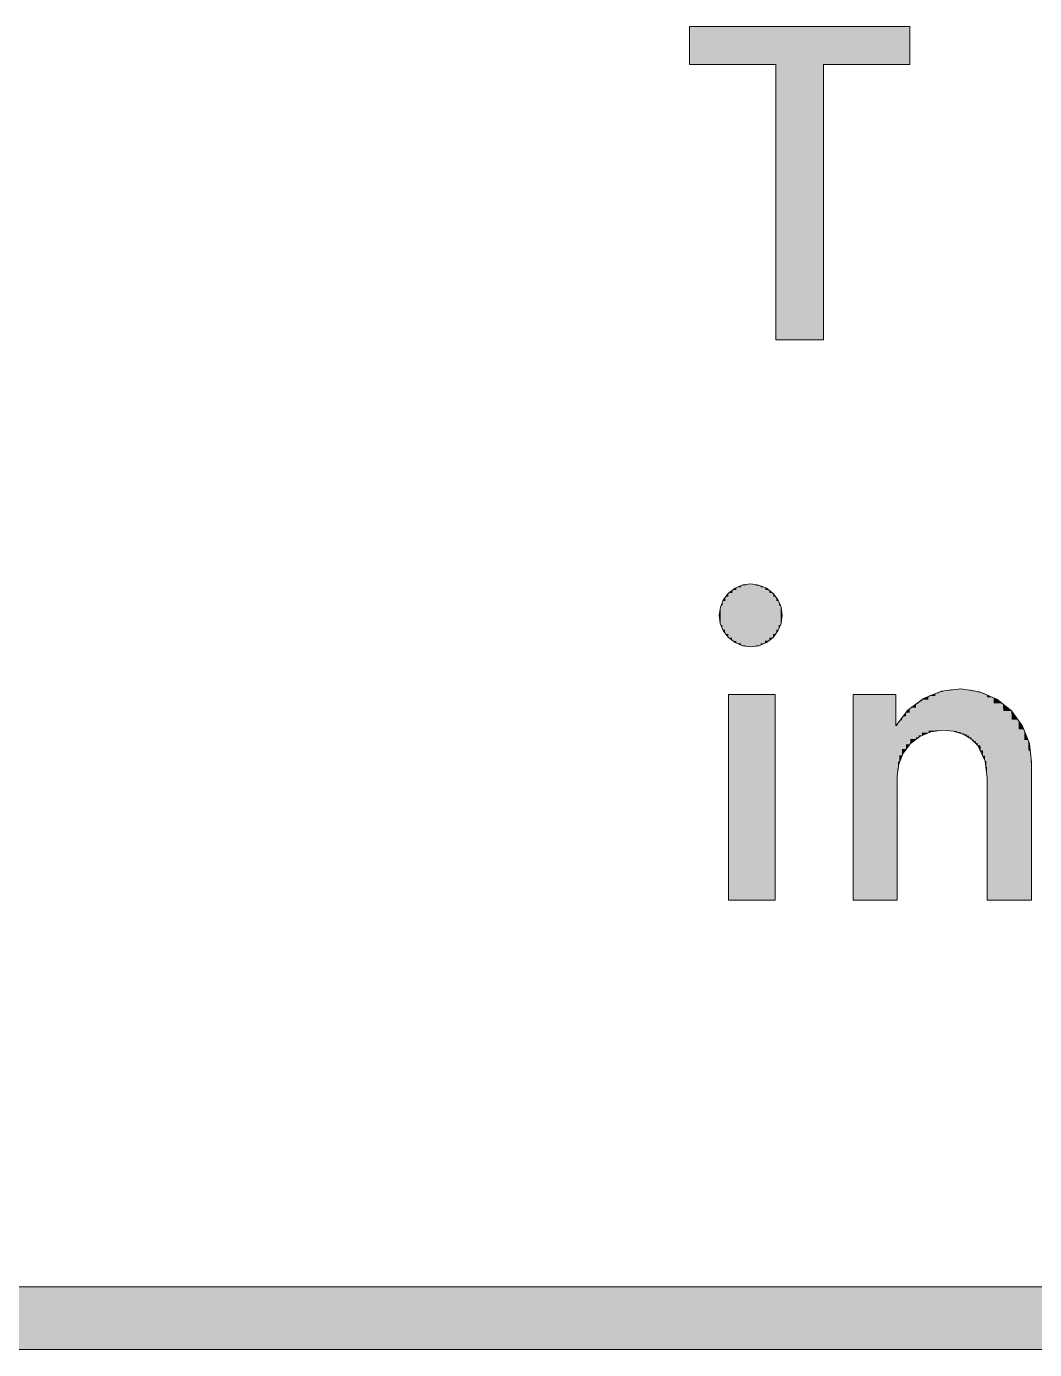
# Model space of a CAD drawing. Extents: x -1 to 1342, y -35 to 723.
# Drawn here: x 1209.14 to 1215.58, y 266.8 to 275.25 of the extents above; entities that cross this region are included whole.
import ezdxf

# ---------------------------------------------------------------- set-up
doc = ezdxf.new("R2010")
doc.units = 0
doc.layers.get('0').update_dxf_attribs({"lineweight": 18})
doc.layers.add('P11_Plankopf_Ausführung_AF_4_800 Plankopf', color=7, linetype='Continuous', lineweight=25)

# ---------------------------------------------------------------- blocks, each defined once
blk = doc.blocks.new('Referenz-A0SKLQSHLL', base_point=(1054.4775, 131.3883))
at = {"layer": 'P11_Plankopf_Ausführung_AF_4_800 Plankopf', "color": 0, "linetype": 'Continuous', "lineweight": 13, "ltscale": 16.9}
for p, q in [((1214.7813, 275.2465), (1213.3748, 275.2465)), ((1213.3748, 275.2465), (1213.3748, 275.0036)), ((1214.7813, 275.0036), (1214.7813, 275.2465)), ((1213.3748, 275.0036), (1213.9246, 275.0036)), ((1213.9246, 275.0036), (1213.9246, 273.2465)), ((1214.2288, 273.2465), (1214.2288, 275.0036)), ((1214.2288, 275.0036), (1214.7813, 275.0036)), ((1213.9246, 273.2465), (1214.2288, 273.2465)), ((1213.6653, 271.6611), (1213.6235, 271.6295)), ((1213.7138, 271.6809), (1213.6653, 271.6611)), ((1213.7657, 271.6873), (1213.7138, 271.6809)), ((1213.8174, 271.6806), (1213.7657, 271.6873)), ((1213.8655, 271.6607), (1213.8174, 271.6806)), ((1213.9068, 271.629), (1213.8655, 271.6607)), ((1213.5913, 271.5882), (1213.571, 271.5399)), ((1213.6235, 271.6295), (1213.5913, 271.5882)), ((1213.9386, 271.5878), (1213.9068, 271.629)), ((1213.9585, 271.5397), (1213.9386, 271.5878)), ((1213.571, 271.5399), (1213.5638, 271.4881)), ((1213.5638, 271.4881), (1213.5706, 271.4357)), ((1213.9654, 271.4881), (1213.9585, 271.5397)), ((1213.9589, 271.436), (1213.9654, 271.4881)), ((1213.5706, 271.4357), (1213.5908, 271.387)), ((1213.9075, 271.3455), (1213.9391, 271.3874)), ((1213.9391, 271.3874), (1213.9589, 271.436)), ((1213.5908, 271.387), (1213.6229, 271.3451)), ((1213.6229, 271.3451), (1213.6647, 271.3129)), ((1213.6647, 271.3129), (1213.7134, 271.2927)), ((1213.8177, 271.2929), (1213.866, 271.3133)), ((1213.866, 271.3133), (1213.9075, 271.3455)), ((1213.7134, 271.2927), (1213.7657, 271.2857)), ((1213.7657, 271.2857), (1213.8177, 271.2929)), ((1213.9218, 270.9815), (1213.6227, 270.9815)), ((1213.6227, 270.9815), (1213.6227, 269.6696)), ((1213.9218, 269.6696), (1213.9218, 270.9815)), ((1214.6909, 270.9815), (1214.4198, 270.9815)), ((1214.4198, 270.9815), (1214.4198, 269.6696)), ((1214.6909, 270.7822), (1214.6909, 270.9815)), ((1214.9836, 271.0028), (1214.8676, 270.9562)), ((1215.1078, 271.0176), (1214.9836, 271.0028)), ((1215.2263, 270.9996), (1215.1078, 271.0176)), ((1215.3361, 270.9516), (1215.2263, 270.9996)), ((1214.7677, 270.8809), (1214.6909, 270.7822)), ((1214.8676, 270.9562), (1214.7677, 270.8809)), ((1215.4297, 270.8768), (1215.3361, 270.9516)), ((1215.5008, 270.7803), (1215.4297, 270.8768)), ((1214.8451, 270.7144), (1214.7852, 270.6679)), ((1214.9149, 270.7437), (1214.8451, 270.7144)), ((1214.99, 270.7539), (1214.9149, 270.7437)), ((1215.06, 270.748), (1214.99, 270.7539)), ((1215.1271, 270.7272), (1215.06, 270.748)), ((1215.1752, 270.6976), (1215.1271, 270.7272)), ((1215.5445, 270.6687), (1215.5008, 270.7803)), ((1214.7852, 270.6679), (1214.7394, 270.6076)), ((1215.2145, 270.6571), (1215.1752, 270.6976)), ((1215.2614, 270.5569), (1215.2145, 270.6571)), ((1215.5579, 270.5495), (1215.5445, 270.6687)), ((1214.7394, 270.6076), (1214.7108, 270.5375)), ((1215.2741, 270.447), (1215.2614, 270.5569)), ((1215.5579, 269.6696), (1215.5579, 270.5495)), ((1214.7108, 270.5375), (1214.7012, 270.4623)), ((1214.7012, 269.6696), (1214.7012, 270.4623)), ((1215.2741, 270.447), (1215.2741, 269.6696)), ((1213.6227, 269.6696), (1213.9218, 269.6696)), ((1214.4198, 269.6696), (1214.7012, 269.6696)), ((1215.2741, 269.6696), (1215.5579, 269.6696)), ((1252.8266, 267.2), (1054.8266, 267.2)), ((1054.8266, 266.8), (1252.8266, 266.8))]:
    blk.add_line(p, q, dxfattribs=at)
at = {"layer": 'P11_Plankopf_Ausführung_AF_4_800 Plankopf', "color": 0, "linetype": 'Continuous', "lineweight": 0, "ltscale": 0.0169}
for points in [[(1213.3748, 275.0036), (1213.9246, 275.0036), (1213.3748, 275.2465)], [(1213.9246, 275.0036), (1213.9246, 275.2465), (1213.3748, 275.2465)], [(1213.9615, 275.0036), (1213.9246, 275.0036), (1213.9246, 275.2465)], [(1214.2288, 275.0036), (1214.2288, 275.2465), (1213.9246, 275.2465)], [(1214.2288, 275.0036), (1213.9615, 275.0036), (1213.9246, 275.2465)], [(1214.2288, 275.0036), (1214.7813, 275.0036), (1214.2288, 275.2465)], [(1214.7813, 275.0036), (1214.7813, 275.2465), (1214.2288, 275.2465)], [(1214.2288, 273.2465), (1213.9615, 275.0036), (1213.9246, 275.0036)], [(1213.9246, 273.2465), (1214.2288, 273.2465), (1213.9246, 275.0036)], [(1214.2288, 273.2465), (1214.2288, 275.0036), (1213.9615, 275.0036)], [(1213.647, 271.6295), (1213.6235, 271.6295), (1213.647, 271.6493)], [(1213.6476, 271.6493), (1213.647, 271.6493), (1213.6476, 271.6498)], [(1213.6476, 271.3244), (1213.647, 271.3244), (1213.647, 271.6493)], [(1213.6476, 271.3241), (1213.6476, 271.6493), (1213.647, 271.6493)], [(1213.674, 271.6498), (1213.6476, 271.6498), (1213.674, 271.6658)], [(1213.6727, 271.3241), (1213.6476, 271.3241), (1213.6476, 271.6498)], [(1213.674, 271.3078), (1213.674, 271.6498), (1213.6476, 271.6498)], [(1213.6745, 271.6658), (1213.674, 271.6658), (1213.6745, 271.6661)], [(1213.6745, 271.3078), (1213.674, 271.3078), (1213.674, 271.6658)], [(1213.6745, 271.3076), (1213.6745, 271.6658), (1213.674, 271.6658)], [(1213.7033, 271.6661), (1213.6745, 271.6661), (1213.7033, 271.6778)], [(1213.7024, 271.3076), (1213.6745, 271.3076), (1213.6745, 271.6661)], [(1213.7033, 271.2957), (1213.7033, 271.6661), (1213.6745, 271.6661)], [(1213.7037, 271.6778), (1213.7033, 271.6778), (1213.7037, 271.6779)], [(1213.7037, 271.2957), (1213.7033, 271.2957), (1213.7033, 271.6778)], [(1213.7037, 271.2956), (1213.7037, 271.6778), (1213.7033, 271.6778)], [(1213.7341, 271.6779), (1213.7037, 271.6779), (1213.7341, 271.685)], [(1213.7335, 271.2956), (1213.7037, 271.2956), (1213.7037, 271.6779)], [(1213.7341, 271.2882), (1213.7341, 271.6779), (1213.7037, 271.6779)], [(1213.7343, 271.685), (1213.7341, 271.685), (1213.7343, 271.6851)], [(1213.7343, 271.2882), (1213.7341, 271.2882), (1213.7341, 271.685)], [(1213.7343, 271.2882), (1213.7343, 271.685), (1213.7341, 271.685)], [(1213.7657, 271.6851), (1213.7343, 271.6851), (1213.7657, 271.6873)], [(1213.7655, 271.2882), (1213.7343, 271.2882), (1213.7343, 271.6851)], [(1213.7657, 271.2857), (1213.7657, 271.6851), (1213.7343, 271.6851)], [(1213.7969, 271.2884), (1213.7657, 271.2884), (1213.7657, 271.6873)], [(1213.7969, 271.6849), (1213.7659, 271.6849), (1213.7657, 271.6873)], [(1213.7969, 271.2884), (1213.7969, 271.6849), (1213.7659, 271.6849)], [(1213.7972, 271.2884), (1213.7969, 271.2884), (1213.7969, 271.6849)], [(1213.7972, 271.2884), (1213.7972, 271.6849), (1213.7969, 271.6849)], [(1213.7972, 271.6849), (1213.7969, 271.6849), (1213.7969, 271.6849)], [(1213.8274, 271.2959), (1213.7972, 271.2959), (1213.7972, 271.6849)], [(1213.8274, 271.6776), (1213.7977, 271.6776), (1213.7972, 271.6849)], [(1213.8274, 271.2959), (1213.8274, 271.6776), (1213.7977, 271.6776)], [(1213.8278, 271.296), (1213.8274, 271.296), (1213.8274, 271.6776)], [(1213.8278, 271.6775), (1213.8274, 271.6775), (1213.8274, 271.6776)], [(1213.8278, 271.296), (1213.8278, 271.6775), (1213.8274, 271.6775)], [(1213.8563, 271.308), (1213.8278, 271.308), (1213.8278, 271.6775)], [(1213.8563, 271.6657), (1213.8287, 271.6657), (1213.8278, 271.6775)], [(1213.8563, 271.308), (1213.8563, 271.6657), (1213.8287, 271.6657)], [(1213.8568, 271.3082), (1213.8563, 271.3082), (1213.8563, 271.6657)], [(1213.8568, 271.6654), (1213.8563, 271.6654), (1213.8563, 271.6657)], [(1213.8568, 271.3082), (1213.8568, 271.6654), (1213.8563, 271.6654)], [(1213.883, 271.3245), (1213.8568, 271.3245), (1213.8568, 271.6654)], [(1213.883, 271.6494), (1213.8581, 271.6494), (1213.8568, 271.6654)], [(1213.883, 271.3245), (1213.883, 271.6494), (1213.8581, 271.6494)], [(1213.8836, 271.3249), (1213.883, 271.3249), (1213.883, 271.6494)], [(1213.8836, 271.6488), (1213.883, 271.6488), (1213.883, 271.6494)], [(1213.8836, 271.3249), (1213.8836, 271.6488), (1213.883, 271.6488)], [(1213.9068, 271.345), (1213.8836, 271.345), (1213.8836, 271.6488)], [(1213.9068, 271.629), (1213.8851, 271.629), (1213.8836, 271.6488)], [(1213.5857, 271.55), (1213.574, 271.55), (1213.5857, 271.5777)], [(1213.5863, 271.5777), (1213.5857, 271.5777), (1213.5863, 271.579)], [(1213.5863, 271.3963), (1213.5857, 271.3963), (1213.5857, 271.5777)], [(1213.5863, 271.3954), (1213.5863, 271.5777), (1213.5857, 271.5777)], [(1213.6023, 271.579), (1213.5863, 271.579), (1213.6023, 271.6047)], [(1213.6003, 271.3954), (1213.5863, 271.3954), (1213.5863, 271.579)], [(1213.6023, 271.3692), (1213.6023, 271.579), (1213.5863, 271.579)], [(1213.6029, 271.6047), (1213.6023, 271.6047), (1213.6029, 271.6057)], [(1213.6029, 271.3692), (1213.6023, 271.3692), (1213.6023, 271.6047)], [(1213.6029, 271.3685), (1213.6029, 271.6047), (1213.6023, 271.6047)], [(1213.6229, 271.6057), (1213.6029, 271.6057), (1213.6229, 271.6288)], [(1213.6211, 271.3685), (1213.6029, 271.3685), (1213.6029, 271.6057)], [(1213.6229, 271.3451), (1213.6229, 271.6057), (1213.6029, 271.6057)], [(1213.6235, 271.6288), (1213.6229, 271.6288), (1213.6235, 271.6295)], [(1213.6235, 271.3451), (1213.6229, 271.3451), (1213.6229, 271.6288)], [(1213.6235, 271.3445), (1213.6235, 271.6288), (1213.6229, 271.6288)], [(1213.6454, 271.3445), (1213.6235, 271.3445), (1213.6235, 271.6295)], [(1213.647, 271.3244), (1213.647, 271.6295), (1213.6235, 271.6295)], [(1213.9068, 271.345), (1213.9068, 271.629), (1213.8851, 271.629)], [(1213.9075, 271.3455), (1213.9068, 271.3455), (1213.9068, 271.629)], [(1213.9075, 271.6283), (1213.9068, 271.6283), (1213.9068, 271.629)], [(1213.9075, 271.3455), (1213.9075, 271.6283), (1213.9068, 271.6283)], [(1213.9272, 271.3689), (1213.9075, 271.3689), (1213.9075, 271.6283)], [(1213.9272, 271.6053), (1213.9092, 271.6053), (1213.9075, 271.6283)], [(1213.9272, 271.3689), (1213.9272, 271.6053), (1213.9092, 271.6053)], [(1213.9278, 271.3697), (1213.9272, 271.3697), (1213.9272, 271.6053)], [(1213.9278, 271.6043), (1213.9272, 271.6043), (1213.9272, 271.6053)], [(1213.9278, 271.3697), (1213.9278, 271.6043), (1213.9272, 271.6043)], [(1213.9435, 271.3958), (1213.9278, 271.3958), (1213.9278, 271.6043)], [(1213.9435, 271.5786), (1213.9297, 271.5786), (1213.9278, 271.6043)], [(1213.9435, 271.3958), (1213.9435, 271.5786), (1213.9297, 271.5786)], [(1213.9441, 271.3967), (1213.9435, 271.3967), (1213.9435, 271.5786)], [(1213.9441, 271.5773), (1213.9435, 271.5773), (1213.9435, 271.5786)], [(1213.9441, 271.3967), (1213.9441, 271.5773), (1213.9435, 271.5773)], [(1213.9555, 271.4249), (1213.9441, 271.4249), (1213.9441, 271.5773)], [(1213.9555, 271.5497), (1213.9462, 271.5497), (1213.9441, 271.5773)], [(1213.5663, 271.4881), (1213.5638, 271.4881), (1213.5663, 271.5168)], [(1213.5663, 271.4564), (1213.5663, 271.4881), (1213.5638, 271.4881)], [(1213.5665, 271.5168), (1213.5663, 271.5168), (1213.5665, 271.5194)], [(1213.5665, 271.4564), (1213.5663, 271.4564), (1213.5663, 271.5168)], [(1213.5665, 271.4555), (1213.5665, 271.5168), (1213.5663, 271.5168)], [(1213.5736, 271.5194), (1213.5665, 271.5194), (1213.5736, 271.5484)], [(1213.5714, 271.4555), (1213.5665, 271.4555), (1213.5665, 271.5194)], [(1213.5736, 271.4256), (1213.5736, 271.5194), (1213.5665, 271.5194)], [(1213.574, 271.5484), (1213.5736, 271.5484), (1213.574, 271.55)], [(1213.574, 271.4256), (1213.5736, 271.4256), (1213.5736, 271.5484)], [(1213.574, 271.4246), (1213.574, 271.5484), (1213.5736, 271.5484)], [(1213.5836, 271.4246), (1213.574, 271.4246), (1213.574, 271.55)], [(1213.5857, 271.3963), (1213.5857, 271.55), (1213.574, 271.55)], [(1213.9555, 271.4249), (1213.9555, 271.5497), (1213.9462, 271.5497)], [(1213.9559, 271.4259), (1213.9555, 271.4259), (1213.9555, 271.5497)], [(1213.9559, 271.548), (1213.9556, 271.548), (1213.9555, 271.5497)], [(1213.9559, 271.4259), (1213.9559, 271.548), (1213.9556, 271.548)], [(1213.9629, 271.4557), (1213.9559, 271.4557), (1213.9559, 271.548)], [(1213.9629, 271.5193), (1213.9581, 271.5193), (1213.9559, 271.548)], [(1213.9629, 271.4557), (1213.9629, 271.5193), (1213.9581, 271.5193)], [(1213.9631, 271.4566), (1213.9629, 271.4566), (1213.9629, 271.5193)], [(1213.9631, 271.5165), (1213.9629, 271.5165), (1213.9629, 271.5193)], [(1213.9631, 271.4566), (1213.9631, 271.5165), (1213.9629, 271.5165)], [(1213.9654, 271.4881), (1213.9631, 271.4881), (1213.9631, 271.5165)], [(1213.9631, 271.4566), (1213.9654, 271.4881), (1213.9631, 271.4881)], [(1213.5665, 271.4555), (1213.5665, 271.4564), (1213.5663, 271.4564)], [(1213.5736, 271.4256), (1213.5714, 271.4555), (1213.5665, 271.4555)], [(1213.574, 271.4246), (1213.574, 271.4256), (1213.5736, 271.4256)], [(1213.5857, 271.3963), (1213.5836, 271.4246), (1213.574, 271.4246)], [(1213.5863, 271.3954), (1213.5863, 271.3963), (1213.5857, 271.3963)], [(1213.6023, 271.3692), (1213.6003, 271.3954), (1213.5863, 271.3954)], [(1213.9278, 271.3697), (1213.9435, 271.3958), (1213.9278, 271.3958)], [(1213.9435, 271.3958), (1213.9441, 271.3967), (1213.9435, 271.3967)], [(1213.9441, 271.3967), (1213.9555, 271.4249), (1213.9441, 271.4249)], [(1213.9555, 271.4249), (1213.9559, 271.4259), (1213.9555, 271.4259)], [(1213.9559, 271.4259), (1213.9629, 271.4557), (1213.9559, 271.4557)], [(1213.9629, 271.4557), (1213.9631, 271.4566), (1213.9629, 271.4566)], [(1213.6029, 271.3685), (1213.6029, 271.3692), (1213.6023, 271.3692)], [(1213.6229, 271.3451), (1213.6211, 271.3685), (1213.6029, 271.3685)], [(1213.6235, 271.3445), (1213.6235, 271.3451), (1213.6229, 271.3451)], [(1213.647, 271.3244), (1213.6454, 271.3445), (1213.6235, 271.3445)], [(1213.6476, 271.3241), (1213.6476, 271.3244), (1213.647, 271.3244)], [(1213.674, 271.3078), (1213.6727, 271.3241), (1213.6476, 271.3241)], [(1213.6745, 271.3076), (1213.6745, 271.3078), (1213.674, 271.3078)], [(1213.7033, 271.2957), (1213.7024, 271.3076), (1213.6745, 271.3076)], [(1213.8278, 271.296), (1213.8563, 271.308), (1213.8278, 271.308)], [(1213.8563, 271.308), (1213.8568, 271.3082), (1213.8563, 271.3082)], [(1213.8568, 271.3082), (1213.883, 271.3245), (1213.8568, 271.3245)], [(1213.883, 271.3245), (1213.8836, 271.3249), (1213.883, 271.3249)], [(1213.8836, 271.3249), (1213.9068, 271.345), (1213.8836, 271.345)], [(1213.9068, 271.345), (1213.9075, 271.3455), (1213.9068, 271.3455)], [(1213.9075, 271.3455), (1213.9272, 271.3689), (1213.9075, 271.3689)], [(1213.9272, 271.3689), (1213.9278, 271.3697), (1213.9272, 271.3697)], [(1213.7037, 271.2956), (1213.7037, 271.2957), (1213.7033, 271.2957)], [(1213.7341, 271.2882), (1213.7335, 271.2956), (1213.7037, 271.2956)], [(1213.7343, 271.2882), (1213.7343, 271.2882), (1213.7341, 271.2882)], [(1213.7657, 271.2857), (1213.7655, 271.2882), (1213.7343, 271.2882)], [(1213.7657, 271.2857), (1213.7969, 271.2884), (1213.7657, 271.2884)], [(1213.7969, 271.2884), (1213.7972, 271.2884), (1213.7969, 271.2884)], [(1213.7972, 271.2884), (1213.8274, 271.2959), (1213.7972, 271.2959)], [(1213.8274, 271.2959), (1213.8278, 271.296), (1213.8274, 271.296)], [(1213.6227, 269.6696), (1213.9218, 269.6696), (1213.6227, 270.9815)], [(1213.9218, 269.6696), (1213.9218, 270.9815), (1213.6227, 270.9815)], [(1214.4198, 269.6696), (1214.6909, 269.6696), (1214.4198, 270.9815)], [(1214.6909, 270.7822), (1214.6909, 270.9815), (1214.4198, 270.9815)], [(1214.6909, 270.7822), (1214.461, 270.7822), (1214.4198, 270.9815)], [(1214.8994, 270.9495), (1214.8584, 270.9495), (1214.8994, 270.9726)], [(1214.9004, 270.9726), (1214.8994, 270.9726), (1214.9004, 270.973)], [(1214.9004, 270.7393), (1214.8994, 270.7393), (1214.8994, 270.9726)], [(1214.9004, 270.7393), (1214.9004, 270.9726), (1214.8994, 270.9726)], [(1214.9446, 270.973), (1214.9004, 270.973), (1214.9446, 270.9898)], [(1214.9446, 270.7501), (1214.9004, 270.7501), (1214.9004, 270.973)], [(1214.9446, 270.7501), (1214.9446, 270.973), (1214.9004, 270.973)], [(1214.9663, 270.9898), (1214.9446, 270.9898), (1214.9663, 270.9981)], [(1214.9663, 270.752), (1214.9446, 270.752), (1214.9446, 270.9898)], [(1214.9663, 270.752), (1214.9663, 270.9898), (1214.9446, 270.9898)], [(1214.99, 270.9981), (1214.9663, 270.9981), (1214.99, 271.0032)], [(1214.99, 270.7539), (1214.9663, 270.7539), (1214.9663, 270.9981)], [(1214.99, 270.7539), (1214.99, 270.9981), (1214.9663, 270.9981)], [(1215.0135, 271.0032), (1214.99, 271.0032), (1215.0135, 271.0083)], [(1215.0134, 270.7539), (1214.99, 270.7539), (1214.99, 271.0032)], [(1215.0135, 270.7536), (1215.0135, 271.0032), (1214.99, 271.0032)], [(1215.0363, 271.0083), (1215.0135, 271.0083), (1215.0363, 271.0132)], [(1215.0361, 270.7536), (1215.0135, 270.7536), (1215.0135, 271.0083)], [(1215.0363, 270.7517), (1215.0363, 271.0083), (1215.0135, 271.0083)], [(1215.0368, 270.7517), (1215.0363, 270.7517), (1215.0363, 271.0132)], [(1215.0368, 270.7517), (1215.0368, 271.0132), (1215.0363, 271.0132)], [(1215.0368, 271.0132), (1215.0363, 271.0132), (1215.0368, 271.0132)], [(1215.06, 271.0132), (1215.0368, 271.0132), (1215.06, 271.0147)], [(1215.0597, 270.7517), (1215.0368, 270.7517), (1215.0368, 271.0132)], [(1215.06, 270.748), (1215.06, 271.0132), (1215.0368, 271.0132)], [(1215.0829, 271.0147), (1215.06, 271.0147), (1215.0829, 271.0161)], [(1215.0824, 270.748), (1215.06, 270.748), (1215.06, 271.0147)], [(1215.0829, 270.7427), (1215.0829, 271.0147), (1215.06, 271.0147)], [(1215.1053, 271.0161), (1215.0829, 271.0161), (1215.1053, 271.0175)], [(1215.1047, 270.7427), (1215.0829, 270.7427), (1215.0829, 271.0161)], [(1215.1053, 270.7357), (1215.1053, 271.0161), (1215.0829, 271.0161)], [(1215.1078, 271.0175), (1215.1053, 271.0175), (1215.1078, 271.0176)], [(1215.1077, 270.7357), (1215.1053, 270.7357), (1215.1053, 271.0175)], [(1215.1078, 270.7348), (1215.1078, 271.0175), (1215.1053, 271.0175)], [(1215.1266, 270.7348), (1215.1078, 270.7348), (1215.1078, 271.0176)], [(1215.1271, 271.0157), (1215.1079, 271.0157), (1215.1078, 271.0176)], [(1215.1271, 270.7272), (1215.1271, 271.0157), (1215.1079, 271.0157)], [(1215.1435, 270.7272), (1215.1271, 270.7272), (1215.1271, 271.0157)], [(1215.144, 271.014), (1215.1272, 271.014), (1215.1271, 271.0157)], [(1215.144, 270.7187), (1215.144, 271.014), (1215.1272, 271.014)], [(1215.1595, 270.7187), (1215.144, 270.7187), (1215.144, 271.014)], [(1215.16, 271.0125), (1215.144, 271.0125), (1215.144, 271.014)], [(1215.16, 270.7088), (1215.16, 271.0125), (1215.144, 271.0125)], [(1215.1746, 270.7088), (1215.16, 270.7088), (1215.16, 271.0125)], [(1215.1752, 271.011), (1215.1601, 271.011), (1215.16, 271.0125)], [(1215.1752, 270.6976), (1215.1752, 271.011), (1215.1601, 271.011)], [(1215.1794, 270.6976), (1215.1752, 270.6976), (1215.1752, 271.011)], [(1215.1795, 271.0106), (1215.1752, 271.0106), (1215.1752, 271.011)], [(1215.1795, 270.6938), (1215.1795, 271.0106), (1215.1752, 271.0106)], [(1215.1891, 270.6938), (1215.1795, 270.6938), (1215.1795, 271.0106)], [(1215.1894, 271.008), (1215.1795, 271.008), (1215.1795, 271.0106)], [(1215.1894, 270.6852), (1215.1894, 271.008), (1215.1795, 271.008)], [(1215.202, 270.6852), (1215.1894, 270.6852), (1215.1894, 271.008)], [(1215.2025, 271.0045), (1215.1895, 271.0045), (1215.1894, 271.008)], [(1215.2025, 270.6716), (1215.2025, 271.0045), (1215.1895, 271.0045)], [(1215.214, 270.6716), (1215.2025, 270.6716), (1215.2025, 271.0045)], [(1215.2145, 271.0014), (1215.2026, 271.0014), (1215.2025, 271.0045)], [(1215.2145, 270.6571), (1215.2145, 271.0014), (1215.2026, 271.0014)], [(1215.2321, 270.6571), (1215.2145, 270.6571), (1215.2145, 271.0014)], [(1215.2337, 270.9964), (1215.2148, 270.9964), (1215.2145, 271.0014)], [(1215.2337, 270.6254), (1215.2337, 270.9964), (1215.2148, 270.9964)], [(1215.2479, 270.6254), (1215.2337, 270.6254), (1215.2337, 270.9964)], [(1215.2492, 270.9924), (1215.2339, 270.9924), (1215.2337, 270.9964)], [(1215.2492, 270.5923), (1215.2492, 270.9924), (1215.2339, 270.9924)], [(1215.2494, 270.5923), (1215.2492, 270.5923), (1215.2492, 270.9924)], [(1215.2494, 270.9923), (1215.2492, 270.9923), (1215.2492, 270.9924)], [(1215.2494, 270.5919), (1215.2494, 270.9923), (1215.2492, 270.9923)], [(1215.2604, 270.5919), (1215.2494, 270.5919), (1215.2494, 270.9923)], [(1215.2614, 270.987), (1215.2495, 270.987), (1215.2494, 270.9923)], [(1215.2614, 270.5569), (1215.2614, 270.987), (1215.2495, 270.987)], [(1215.2689, 270.5569), (1215.2614, 270.5569), (1215.2614, 270.987)], [(1215.2696, 270.9835), (1215.2614, 270.9835), (1215.2614, 270.987)], [(1215.2696, 270.5208), (1215.2696, 270.9835), (1215.2614, 270.9835)], [(1215.2735, 270.5208), (1215.2696, 270.5208), (1215.2696, 270.9835)], [(1215.2738, 270.9816), (1215.2696, 270.9816), (1215.2696, 270.9835)], [(1215.2738, 270.484), (1215.2738, 270.9816), (1215.2696, 270.9816)], [(1215.2741, 270.484), (1215.2738, 270.484), (1215.2738, 270.9816)], [(1215.2741, 270.9815), (1215.2738, 270.9815), (1215.2738, 270.9816)], [(1215.2741, 270.447), (1215.2741, 270.9815), (1215.2738, 270.9815)], [(1215.2908, 270.447), (1215.2741, 270.447), (1215.2741, 270.9815)], [(1215.3152, 270.9635), (1215.2747, 270.9635), (1215.2741, 270.9815)], [(1214.7807, 270.8668), (1214.7558, 270.8668), (1214.7807, 270.8933)], [(1214.7852, 270.8933), (1214.7807, 270.8933), (1214.7852, 270.8968)], [(1214.7852, 270.6679), (1214.7807, 270.6679), (1214.7807, 270.8933)], [(1214.7852, 270.6679), (1214.7852, 270.8933), (1214.7807, 270.8933)], [(1214.8197, 270.8968), (1214.7852, 270.8968), (1214.8197, 270.9238)], [(1214.8197, 270.6977), (1214.7852, 270.6977), (1214.7852, 270.8968)], [(1214.8197, 270.6977), (1214.8197, 270.8968), (1214.7852, 270.8968)], [(1214.837, 270.9238), (1214.8197, 270.9238), (1214.837, 270.9374)], [(1214.837, 270.7084), (1214.8197, 270.7084), (1214.8197, 270.9238)], [(1214.837, 270.7084), (1214.837, 270.9238), (1214.8197, 270.9238)], [(1214.8584, 270.9374), (1214.837, 270.9374), (1214.8584, 270.9495)], [(1214.8584, 270.7217), (1214.837, 270.7217), (1214.837, 270.9374)], [(1214.8584, 270.7217), (1214.8584, 270.9374), (1214.837, 270.9374)], [(1214.8994, 270.7389), (1214.8584, 270.7389), (1214.8584, 270.9495)], [(1214.8994, 270.7389), (1214.8994, 270.9495), (1214.8584, 270.9495)], [(1215.3152, 269.6696), (1215.3152, 270.9635), (1215.2747, 270.9635)], [(1215.3152, 269.6696), (1215.3759, 269.6696), (1215.3152, 270.9635)], [(1215.3759, 270.9247), (1215.317, 270.9247), (1215.3152, 270.9635)], [(1215.3759, 269.6696), (1215.3759, 270.9247), (1215.317, 270.9247)], [(1215.3759, 269.6696), (1215.4297, 269.6696), (1215.3759, 270.9247)], [(1215.4297, 270.8768), (1215.3779, 270.8768), (1215.3759, 270.9247)], [(1214.7012, 270.7822), (1214.6909, 270.7822), (1214.7012, 270.7972)], [(1214.7046, 270.7972), (1214.7012, 270.7972), (1214.7046, 270.802)], [(1214.7046, 270.5078), (1214.7012, 270.5078), (1214.7012, 270.7972)], [(1214.7046, 270.5078), (1214.7046, 270.7972), (1214.7012, 270.7972)], [(1214.715, 270.802), (1214.7046, 270.802), (1214.715, 270.8171)], [(1214.715, 270.5521), (1214.7046, 270.5521), (1214.7046, 270.802)], [(1214.715, 270.5521), (1214.715, 270.802), (1214.7046, 270.802)], [(1214.7316, 270.8171), (1214.715, 270.8171), (1214.7316, 270.8411)], [(1214.7316, 270.5927), (1214.715, 270.5927), (1214.715, 270.8171)], [(1214.7316, 270.5927), (1214.7316, 270.8171), (1214.715, 270.8171)], [(1214.7322, 270.8411), (1214.7316, 270.8411), (1214.7322, 270.8418)], [(1214.7322, 270.5942), (1214.7316, 270.5942), (1214.7316, 270.8411)], [(1214.7322, 270.5942), (1214.7322, 270.8411), (1214.7316, 270.8411)], [(1214.7558, 270.8418), (1214.7322, 270.8418), (1214.7558, 270.8668)], [(1214.7558, 270.6332), (1214.7322, 270.6332), (1214.7322, 270.8418)], [(1214.7558, 270.6332), (1214.7558, 270.8418), (1214.7322, 270.8418)], [(1214.7807, 270.6626), (1214.7558, 270.6626), (1214.7558, 270.8668)], [(1214.7807, 270.6626), (1214.7807, 270.8668), (1214.7558, 270.8668)], [(1215.4297, 269.6696), (1215.4297, 270.8768), (1215.3779, 270.8768)], [(1215.4297, 269.6696), (1215.4755, 269.6696), (1215.4297, 270.8768)], [(1215.4755, 270.8211), (1215.4319, 270.8211), (1215.4297, 270.8768)], [(1215.4755, 269.6696), (1215.4755, 270.8211), (1215.4319, 270.8211)], [(1215.4755, 269.6696), (1215.5119, 269.6696), (1215.4755, 270.8211)], [(1215.5119, 270.7589), (1215.4774, 270.7589), (1215.4755, 270.8211)], [(1214.6909, 269.6696), (1214.6909, 270.7822), (1214.461, 270.7822)], [(1214.6909, 269.6696), (1214.7012, 269.6696), (1214.6909, 270.7822)], [(1214.7012, 270.4623), (1214.7012, 270.7822), (1214.6909, 270.7822)], [(1214.7012, 270.4623), (1214.6939, 270.4623), (1214.6909, 270.7822)], [(1214.837, 270.7084), (1214.8584, 270.7217), (1214.837, 270.7217)], [(1214.8584, 270.7217), (1214.8994, 270.7389), (1214.8584, 270.7389)], [(1214.8994, 270.7389), (1214.9004, 270.7393), (1214.8994, 270.7393)], [(1214.9004, 270.7393), (1214.9446, 270.7501), (1214.9004, 270.7501)], [(1214.9446, 270.7501), (1214.9663, 270.752), (1214.9446, 270.752)], [(1214.9663, 270.752), (1214.99, 270.7539), (1214.9663, 270.7539)], [(1215.0135, 270.7536), (1215.0134, 270.7539), (1214.99, 270.7539)], [(1215.0363, 270.7517), (1215.0361, 270.7536), (1215.0135, 270.7536)], [(1215.0368, 270.7517), (1215.0368, 270.7517), (1215.0363, 270.7517)], [(1215.06, 270.748), (1215.0597, 270.7517), (1215.0368, 270.7517)], [(1215.0829, 270.7427), (1215.0824, 270.748), (1215.06, 270.748)], [(1215.1053, 270.7357), (1215.1047, 270.7427), (1215.0829, 270.7427)], [(1215.1078, 270.7348), (1215.1077, 270.7357), (1215.1053, 270.7357)], [(1215.1271, 270.7272), (1215.1266, 270.7348), (1215.1078, 270.7348)], [(1215.144, 270.7187), (1215.1435, 270.7272), (1215.1271, 270.7272)], [(1215.16, 270.7088), (1215.1595, 270.7187), (1215.144, 270.7187)], [(1215.5119, 269.6696), (1215.5119, 270.7589), (1215.4774, 270.7589)], [(1215.5119, 269.6696), (1215.5382, 269.6696), (1215.5119, 270.7589)], [(1215.5382, 270.6919), (1215.5135, 270.6919), (1215.5119, 270.7589)], [(1214.7322, 270.5942), (1214.7558, 270.6332), (1214.7322, 270.6332)], [(1214.7558, 270.6332), (1214.7807, 270.6626), (1214.7558, 270.6626)], [(1214.7807, 270.6626), (1214.7852, 270.6679), (1214.7807, 270.6679)], [(1214.7852, 270.6679), (1214.8197, 270.6977), (1214.7852, 270.6977)], [(1214.8197, 270.6977), (1214.837, 270.7084), (1214.8197, 270.7084)], [(1215.1752, 270.6976), (1215.1746, 270.7088), (1215.16, 270.7088)], [(1215.1795, 270.6938), (1215.1794, 270.6976), (1215.1752, 270.6976)], [(1215.1894, 270.6852), (1215.1891, 270.6938), (1215.1795, 270.6938)], [(1215.2025, 270.6716), (1215.202, 270.6852), (1215.1894, 270.6852)], [(1215.2145, 270.6571), (1215.214, 270.6716), (1215.2025, 270.6716)], [(1215.2337, 270.6254), (1215.2321, 270.6571), (1215.2145, 270.6571)], [(1215.5382, 269.6696), (1215.5382, 270.6919), (1215.5135, 270.6919)], [(1215.5382, 269.6696), (1215.5536, 269.6696), (1215.5382, 270.6919)], [(1215.5536, 270.6215), (1215.5392, 270.6215), (1215.5382, 270.6919)], [(1214.7046, 270.5078), (1214.715, 270.5521), (1214.7046, 270.5521)], [(1214.715, 270.5521), (1214.7316, 270.5927), (1214.715, 270.5927)], [(1214.7316, 270.5927), (1214.7322, 270.5942), (1214.7316, 270.5942)], [(1215.2492, 270.5923), (1215.2479, 270.6254), (1215.2337, 270.6254)], [(1215.2494, 270.5919), (1215.2494, 270.5923), (1215.2492, 270.5923)], [(1215.2614, 270.5569), (1215.2604, 270.5919), (1215.2494, 270.5919)], [(1215.2696, 270.5208), (1215.2689, 270.5569), (1215.2614, 270.5569)], [(1215.5536, 269.6696), (1215.5536, 270.6215), (1215.5392, 270.6215)], [(1215.5536, 269.6696), (1215.5579, 269.6696), (1215.5536, 270.6215)], [(1215.5579, 270.5495), (1215.5539, 270.5495), (1215.5536, 270.6215)], [(1215.5579, 269.6696), (1215.5579, 270.5495), (1215.5539, 270.5495)], [(1214.7012, 269.6696), (1214.7012, 270.4623), (1214.6939, 270.4623)], [(1214.7012, 270.4623), (1214.7046, 270.5078), (1214.7012, 270.5078)], [(1215.2738, 270.484), (1215.2735, 270.5208), (1215.2696, 270.5208)], [(1215.2741, 270.447), (1215.2741, 270.484), (1215.2738, 270.484)], [(1215.3152, 269.6696), (1215.2908, 270.447), (1215.2741, 270.447)], [(1215.2741, 269.6696), (1215.3152, 269.6696), (1215.2741, 270.447)], [(1054.8266, 266.8), (1252.8266, 266.8), (1054.8266, 267.2)], [(1252.8266, 266.8), (1252.8266, 267.2), (1054.8266, 267.2)]]:
    blk.add_solid(points, dxfattribs=at)

msp = doc.modelspace()

# ---------------------------------------------------------------- block references
at = {"color": 8, "lineweight": 25, "ltscale": 0.25, "true_color": 0x808080}
msp.add_blockref('Referenz-A0SKLQSHLL', (1054.4775, 131.3883), dxfattribs=at)

doc.saveas('drawing.dxf')
